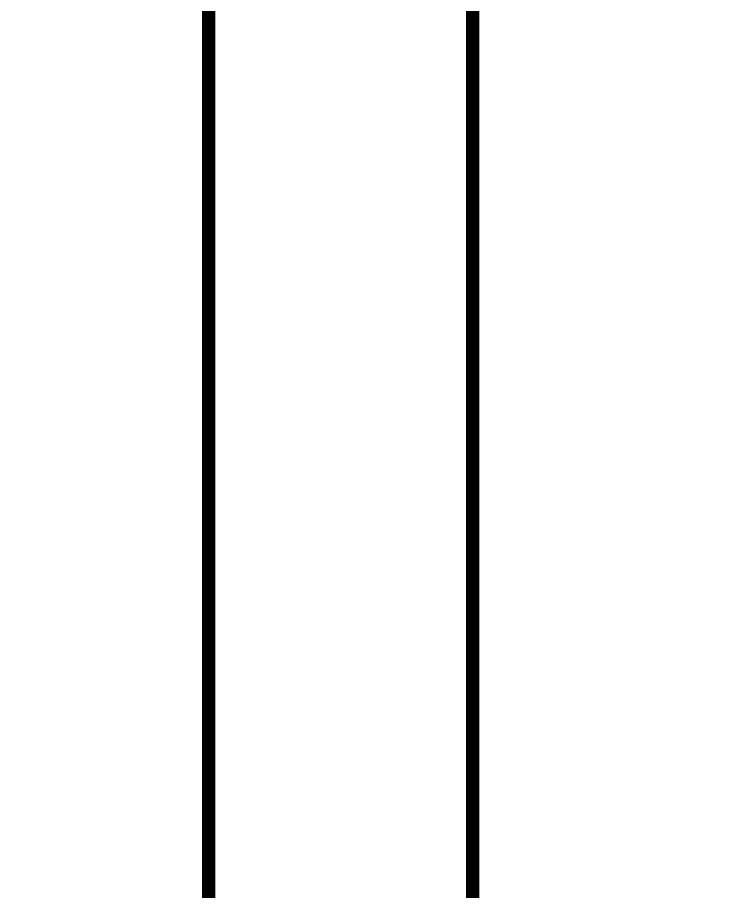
# Model space of a CAD drawing. Extents: x -160106 to 966792, y -663931 to 1550022.
# Drawn here: x -39081.2 to -38842.6, y -86569 to -86271.2 of the extents above; entities that cross this region are included whole.
import ezdxf
from ezdxf.enums import TextEntityAlignment as Align

# ---------------------------------------------------------------- set-up
doc = ezdxf.new("R2010")
doc.units = 0
doc.layers.add('0-cxFrame', color=155, linetype='Continuous')
doc.layers.add('0-cxText', color=131, linetype='Continuous', lineweight=25)
doc.styles.add('cx_tuming', font='simhei.ttf')
doc.styles.add('cx_tuqian1', font='')
doc.styles.add('黑体', font='simhei.ttf', dxfattribs={"height": 12})
doc.styles.get('cx_tuqian1').set_extended_font_data('SimSun')

# ---------------------------------------------------------------- blocks, each defined once
blk = doc.blocks.new('zjcx_TT(Dragon)')
at = {"layer": '0-cxFrame', "const_width": 30}
blk.add_lwpolyline([(-7000.000000000002, -10200.16164032678), (-1.818989403545856e-12, -10200.16164032678), (0, 0), (-7000, 0)], close=True, dxfattribs=at)
blk = doc.blocks.new('zjcx_T2(Dragon)')
at = {"layer": '0-cxFrame', "const_width": 50}
blk.add_lwpolyline([(-7000.000000000015, 40000), (0, 40000), (0, 0), (-6999.999999999993, 0)], close=True, dxfattribs=at)
at = {"layer": '0-cxFrame'}
blk.add_blockref('zjcx_TT(Dragon)', (0, 40000), dxfattribs=at)
blk = doc.blocks.new('TK22.A2 L(Dragon)')
at = {"layer": '0-cxFrame', "color": 7, "const_width": 0.5}
blk.add_lwpolyline([(0, 0), (-594, 0), (-594, 420), (0, 420)], close=True, dxfattribs=at)
at = {"layer": '0-cxFrame', "const_width": 0.5}
blk.add_lwpolyline([(-10, 10), (-80, 10), (-80, 410), (-10, 410)], close=True, dxfattribs=at)
at = {"layer": '0-cxFrame', "xscale": 0.01, "yscale": 0.01, "zscale": 0.01}
blk.add_blockref('zjcx_T2(Dragon)', (-10, 10), dxfattribs=at)
at = {"style": '黑体', "flags": 4}
blk.add_attdef('图幅', text='', height=3.3, dxfattribs=at).set_placement((-40, 3), align=Align.RIGHT)
at = {"layer": '0-cxText', "flags": 4}
for tag, height, style, p in [('建设单位', 3.5, 'cx_tuming', (-45, 240)), ('项目名称', 3.5, 'cx_tuming', (-45, 210)), ('子项名称', 3.5, 'cx_tuming', (-45, 180)), ('工程编号', 3.3, 'cx_tuqian1', (-35, 165)), ('图名1', 3.5, 'cx_tuming', (-45, 87)), ('图名2', 3.5, 'cx_tuming', (-45, 79)), ('图名3', 3.5, 'cx_tuming', (-45, 71)), ('出图日期', 3.3, 'cx_tuqian1', (-39, 60)), ('专业', 3.3, 'cx_tuqian1', (-55, 52)), ('版次', 3.3, 'cx_tuqian1', (-20, 44)), ('图号', 3.3, 'cx_tuqian1', (-55, 44))]:
    blk.add_attdef(tag, text='', height=height, dxfattribs=dict(at, style=style)).set_placement(p, align=Align.MIDDLE)
at = {"layer": 'Defpoints', "color": 6, "flags": 4}
for tag, height, style, p in [('tufu', 3.3, '黑体', (-12, 12)), ('dwfname', 4, 'cx_tuqian1', (-80, 3))]:
    blk.add_attdef(tag, text='', height=height, dxfattribs=dict(at, style=style)).set_placement(p, align=Align.RIGHT)

msp = doc.modelspace()

# ---------------------------------------------------------------- block references
at = {"layer": '0-cxFrame', "xscale": 9, "yscale": 9, "zscale": 9, "rotation": 270}
msp.add_blockref('TK22.A2 L(Dragon)', (-42706.08995046024, -86825.1863097728), dxfattribs=at)
at = {"layer": '0-cxFrame', "xscale": 5, "yscale": 5, "zscale": 5}
msp.add_blockref('TK22.A2 L(Dragon)', (-35956.08995046024, -86825.1863097728), dxfattribs=at)

doc.saveas('drawing.dxf')
